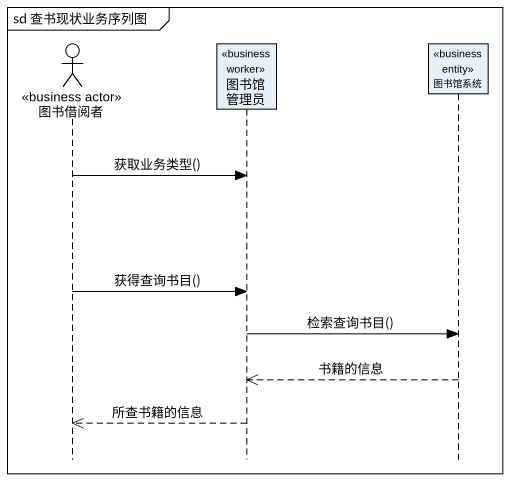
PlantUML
@startuml
mainframe sd 查书现状业务序列图
hide footbox
actor 图书借阅者 <<business actor>>
participant 图书馆管理员 <<business worker>>
participant 图书馆系统 <<business entity>>

图书借阅者 -> 图书馆管理员 : 获取业务类型()
图书借阅者 -> 图书馆管理员 : 获得查询书目()
图书馆管理员 -> 图书馆系统 : 检索查询书目()
图书馆系统 -->> 图书馆管理员 : 书籍的信息
图书馆管理员 -->> 图书借阅者 : 所查书籍的信息
@enduml
